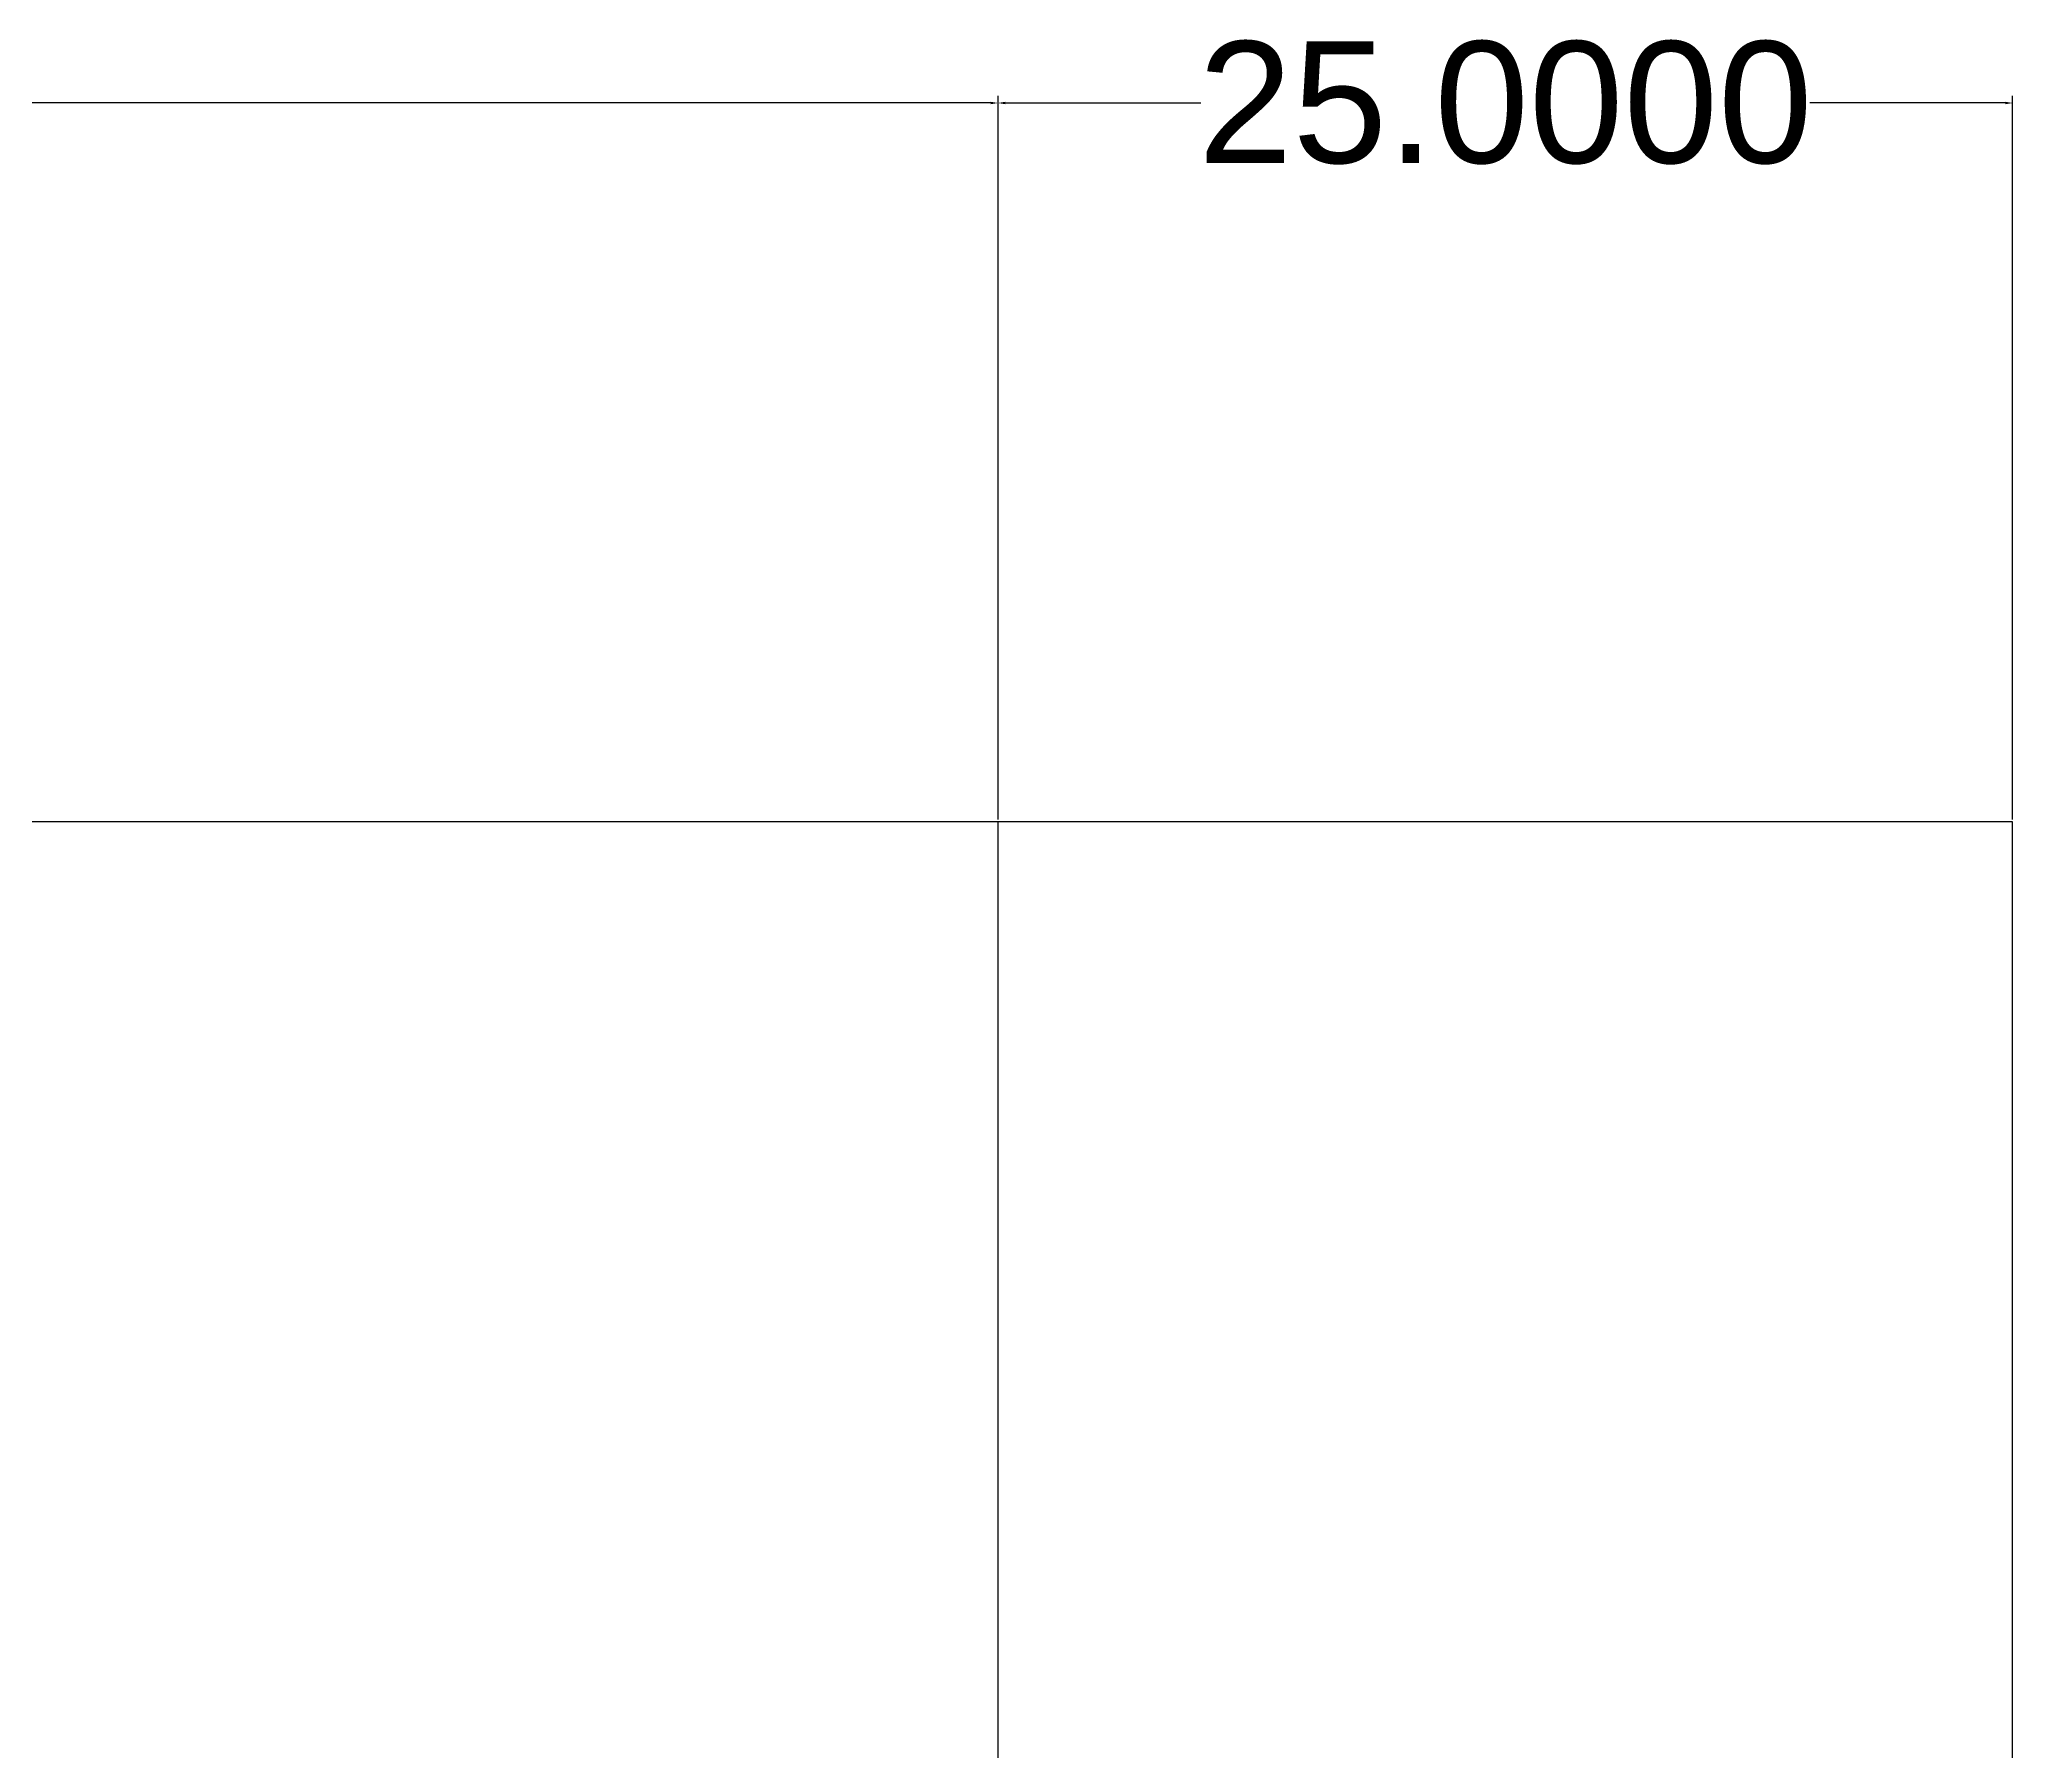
# Model space of a CAD drawing. Header units: millimetres. Extents: x 20 to 375, y 26 to 186.
# Drawn here: x 132.79 to 181.41, y 143.94 to 186.11 of the extents above; entities that cross this region are included whole.
import ezdxf

# ---------------------------------------------------------------- set-up
doc = ezdxf.new("R2010")
doc.units = ezdxf.units.MM
doc.header["$MEASUREMENT"] = 0
doc.layers.add('fold', color=150, linetype='Continuous')
doc.styles.get("Standard").update_dxf_attribs({"font": 'arial.ttf'})
doc.dimstyles.get("Standard").update_dxf_attribs({"dimtxt": 0.18, "dimasz": 0.18, "dimexe": 0.18, "dimexo": 0.0625, "dimgap": 0.09, "dimtad": 0, "dimtih": 1, "dimtoh": 1, "dimdec": 4, "dimzin": 0, "dimdsep": 46, "dimtxsty": 'Standard', "dimcen": 0.09, "dimadec": 0, "dimazin": 0, "dimtfac": 1, "dimtdec": 4, "dimtofl": 0, "dimtmove": 0, "dimatfit": 3, "dimfxl": 1, "dimtolj": 1, "dimtzin": 0, "dimarcsym": 0})

# ---------------------------------------------------------------- blocks, each defined once
blk = doc.blocks.new('*D51')
at = {"layer": 'Defpoints', "color": 0, "transparency": 16777216}
for p in [(156.411, 184.545), (156.411, 166.829), (181.411, 166.829)]:
    blk.add_point(p, dxfattribs=at)
at = {"layer": 'fold', "color": 0, "lineweight": -2, "transparency": 16777216}
for p, q in [((156.411, 166.891), (156.411, 184.725)), ((156.591, 184.545), (161.408, 184.545)), ((181.231, 184.545), (176.414, 184.545)), ((181.411, 166.891), (181.411, 184.725))]:
    blk.add_line(p, q, dxfattribs=at)
at = {"layer": 'fold', "color": 0, "transparency": 16777216}
for points in [[(156.591, 184.575), (156.591, 184.515), (156.411, 184.545)], [(181.231, 184.575), (181.231, 184.515), (181.411, 184.545)]]:
    blk.add_solid(points, dxfattribs=at)
at = {"layer": 'fold', "color": 0, "transparency": 16777216, "insert": (168.911, 184.545), "char_height": 0.18, "attachment_point": 5}
blk.add_mtext('\\A1;{\\H16.66667x;25.0000}', dxfattribs=at)
blk = doc.blocks.new('*D52')
at = {"layer": 'Defpoints', "color": 0, "transparency": 16777216}
for p in [(72.411, 184.545), (72.411, 166.829), (156.411, 166.829)]:
    blk.add_point(p, dxfattribs=at)
at = {"layer": 'fold', "color": 0, "lineweight": -2, "transparency": 16777216}
for p, q in [((72.411, 166.891), (72.411, 184.725)), ((72.591, 184.545), (106.931, 184.545)), ((156.231, 184.545), (121.89, 184.545)), ((156.411, 166.891), (156.411, 184.725))]:
    blk.add_line(p, q, dxfattribs=at)
at = {"layer": 'fold', "color": 0, "transparency": 16777216}
for points in [[(72.591, 184.575), (72.591, 184.515), (72.411, 184.545)], [(156.231, 184.575), (156.231, 184.515), (156.411, 184.545)]]:
    blk.add_solid(points, dxfattribs=at)
at = {"layer": 'fold', "color": 0, "transparency": 16777216, "insert": (114.411, 184.545), "char_height": 0.18, "attachment_point": 5}
blk.add_mtext('\\A1;{\\H16.66667x;84.0000}', dxfattribs=at)

msp = doc.modelspace()

# ---------------------------------------------------------------- linework, layer by layer
for p, q in [((156.41071, 166.82889), (72.41071, 166.82889)), ((156.41071, 141.82889), (156.41071, 166.82889)), ((181.41071, 166.82889), (156.41071, 166.82889)), ((181.41071, 141.82889), (181.41071, 166.82889))]:
    msp.add_line(p, q)

# ---------------------------------------------------------------- dimensions: what is measured, and where the dimension line sits
at = {"layer": 'fold'}
dim = msp.add_linear_dim(base=(72.41071, 184.54479), p1=(156.41071, 166.82889), p2=(72.41071, 166.82889), text='{\\H16.66667x;<>}', dimstyle='Standard', override={"dimtmove": 1}, dxfattribs=at)
dim.commit()
dim.dimension.update_dxf_attribs({"geometry": '*D52', "text_midpoint": (114.41071, 184.54479)})
dim = msp.add_linear_dim(base=(156.41071, 184.54479), p1=(181.41071, 166.82889), p2=(156.41071, 166.82889), text='{\\H16.66667x;<>}', dimstyle='Standard', dxfattribs=at)
dim.commit()
dim.dimension.update_dxf_attribs({"geometry": '*D51', "text_midpoint": (168.91071, 184.54479)})

doc.saveas('drawing.dxf')
